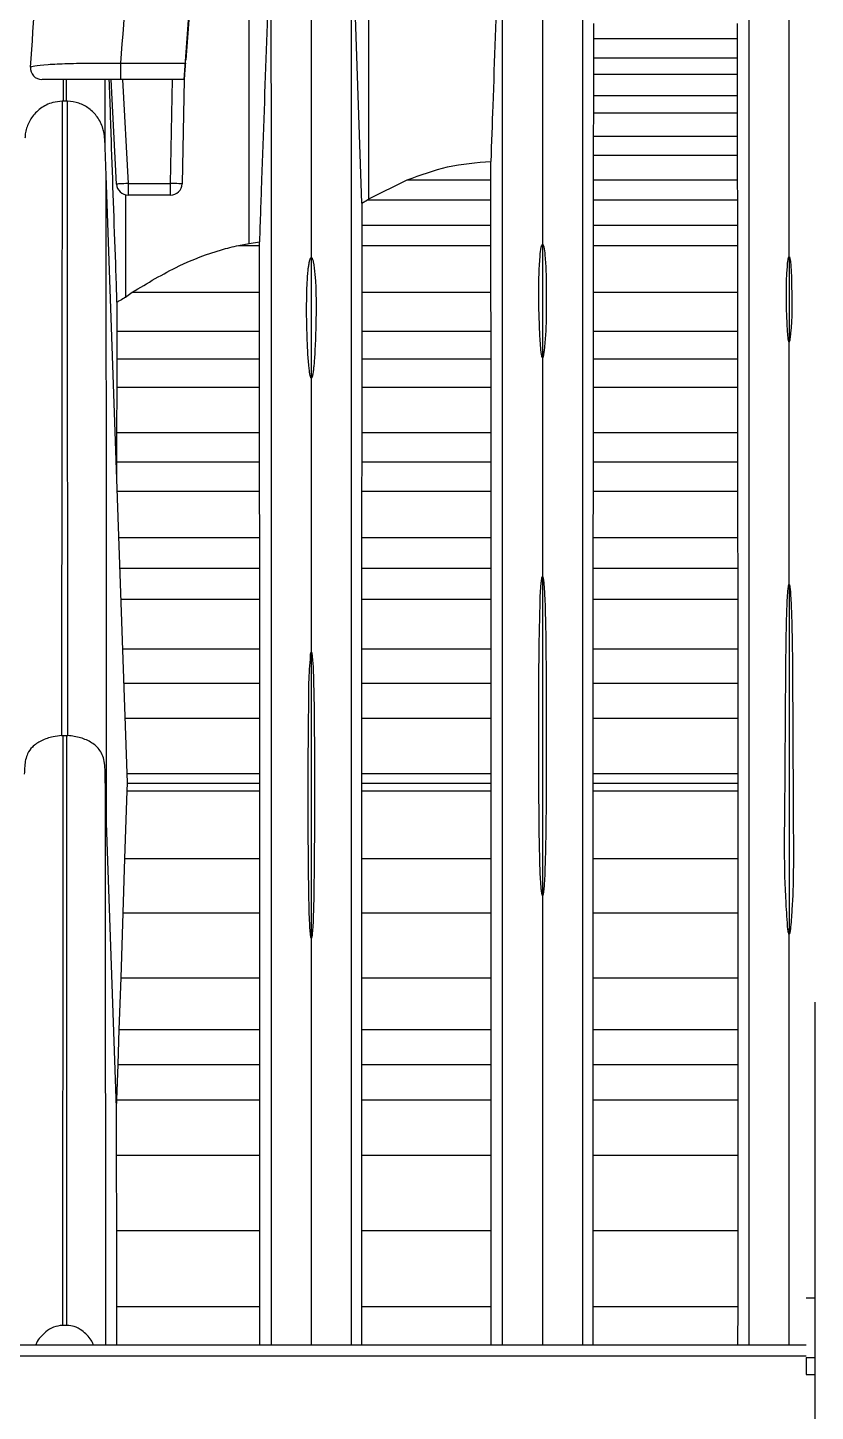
# Model space of a CAD drawing. Extents: x 9.3 to 87.2, y 1.1 to 68.8.
# Drawn here: x 36.818 to 37.841, y 61.045 to 62.841 of the extents above; entities that cross this region are included whole.
import ezdxf

# ---------------------------------------------------------------- set-up
doc = ezdxf.new("R2010")
doc.units = 0
doc.header["$MEASUREMENT"] = 0
doc.layers.add('OBJECT', color=7, linetype='CONTINUOUS')

msp = doc.modelspace()

# ---------------------------------------------------------------- linework, layer by layer
at = {"layer": 'OBJECT'}
for p, q in [((37.0215, 62.7738), (37.0524, 63.1972)), ((37.0524, 63.1961), (37.0237, 62.7992)), ((37.2613, 62.6188), (37.2613, 63.1198)), ((37.1058, 62.5609), (37.1058, 63.0598)), ((37.2521, 62.6135), (37.2385, 63.0025)), ((37.5526, 62.8463), (37.5526, 62.8272)), ((37.7397, 62.8272), (37.7397, 62.8463)), ((37.5526, 62.8272), (37.5526, 62.8017)), ((37.5526, 62.8272), (37.7397, 62.8272)), ((37.7397, 62.8017), (37.7397, 62.8272)), ((37.5526, 62.8017), (37.5526, 62.7809)), ((37.5526, 62.8017), (37.7397, 62.8017)), ((37.7397, 62.7809), (37.7397, 62.8017)), ((36.9391, 62.7952), (36.9391, 62.7738)), ((36.9391, 62.7952), (37.0231, 62.7952)), ((37.5526, 62.7809), (37.5525, 62.7531)), ((37.5526, 62.7809), (37.7397, 62.7809)), ((37.7397, 62.7531), (37.7397, 62.7809)), ((36.8644, 62.7738), (36.8644, 62.7458)), ((36.9186, 62.7738), (36.9187, 62.6847)), ((36.9338, 62.638), (36.9267, 62.7738)), ((37.0215, 62.7738), (36.9391, 62.7738)), ((36.9417, 62.7738), (36.9488, 62.6388)), ((37.0038, 62.6388), (37.0065, 62.7738)), ((37.0215, 62.7738), (37.0188, 62.6385)), ((36.8648, 62.7458), (36.8631, 62.7458)), ((36.8683, 62.7458), (36.8648, 62.7458)), ((36.87, 62.7458), (36.8683, 62.7458)), ((37.5525, 62.7531), (37.5525, 62.7304)), ((37.5525, 62.7531), (37.7397, 62.7531)), ((37.7397, 62.7304), (37.7397, 62.7531)), ((37.5525, 62.7304), (37.5524, 62.7003)), ((37.5525, 62.7304), (37.7397, 62.7304)), ((37.7397, 62.7003), (37.7397, 62.7304)), ((36.9182, 62.6976), (36.9199, 62.6492)), ((37.5524, 62.7003), (37.5524, 62.6758)), ((37.5524, 62.7003), (37.7397, 62.7003)), ((37.7397, 62.6758), (37.7397, 62.7003)), ((37.5524, 62.6758), (37.5524, 62.6435)), ((37.5524, 62.6758), (37.7397, 62.6758)), ((37.7397, 62.6435), (37.7397, 62.6758)), ((37.4195, 62.6435), (37.4194, 62.6674)), ((36.9199, 62.6492), (36.9474, 61.8608)), ((36.9488, 62.6388), (36.9488, 62.6238)), ((36.9488, 62.6388), (37.0038, 62.6388)), ((37.0038, 62.6238), (37.0038, 62.6388)), ((37.2613, 62.6188), (37.3107, 62.6435)), ((37.3107, 62.6435), (37.4195, 62.6435)), ((37.4195, 62.6178), (37.4195, 62.6435)), ((37.5524, 62.6435), (37.5524, 62.6178)), ((37.5524, 62.6435), (37.7397, 62.6435)), ((37.7398, 62.6178), (37.7397, 62.6435)), ((36.9455, 62.6242), (36.9455, 62.4913)), ((37.0038, 62.6238), (36.9488, 62.6238)), ((37.2521, 62.6135), (37.2595, 62.6178)), ((37.2595, 62.6178), (37.2613, 62.6188)), ((37.2595, 62.6178), (37.4195, 62.6178)), ((37.4195, 62.5848), (37.4195, 62.6178)), ((37.5524, 62.6178), (37.5524, 62.5848)), ((37.5524, 62.6178), (37.7398, 62.6178)), ((37.7398, 62.5848), (37.7398, 62.6178)), ((37.2521, 62.6135), (37.2521, 62.5848)), ((37.2521, 62.5848), (37.2521, 62.5585)), ((37.2521, 62.5848), (37.4195, 62.5848)), ((37.4195, 62.5585), (37.4195, 62.5848)), ((37.5524, 62.5848), (37.5524, 62.5585)), ((37.5524, 62.5848), (37.7398, 62.5848)), ((37.7398, 62.5585), (37.7398, 62.5848)), ((37.1058, 62.5609), (37.1192, 62.5632)), ((37.1192, 62.5585), (37.1192, 62.5632)), ((37.092, 62.5585), (37.1058, 62.5609)), ((37.092, 62.5585), (37.1192, 62.5585)), ((37.1193, 62.4976), (37.1192, 62.5585)), ((37.2521, 62.5585), (37.252, 62.4976)), ((37.2521, 62.5585), (37.4195, 62.5585)), ((37.4196, 62.4976), (37.4195, 62.5585)), ((37.4865, 62.5598), (37.4865, 62.4128)), ((37.5524, 62.5585), (37.5523, 62.4976)), ((37.5524, 62.5585), (37.7398, 62.5585)), ((37.7399, 62.4976), (37.7398, 62.5585)), ((37.1865, 62.5426), (37.1865, 62.3863)), ((37.8065, 62.5438), (37.8065, 62.4331)), ((36.9455, 62.4913), (36.9542, 62.4976)), ((36.9542, 62.4976), (37.1193, 62.4976)), ((37.1194, 62.4473), (37.1193, 62.4976)), ((37.252, 62.4976), (37.2519, 62.4473)), ((37.252, 62.4976), (37.4196, 62.4976)), ((37.4197, 62.4473), (37.4196, 62.4976)), ((37.5523, 62.4976), (37.5522, 62.4473)), ((37.5523, 62.4976), (37.7399, 62.4976)), ((37.74, 62.4473), (37.7399, 62.4976)), ((36.9343, 62.485), (36.9342, 62.4473)), ((36.9342, 62.4473), (36.9342, 62.4112)), ((36.9342, 62.4473), (37.1194, 62.4473)), ((37.1194, 62.4112), (37.1194, 62.4473)), ((37.2519, 62.4473), (37.2519, 62.4112)), ((37.2519, 62.4473), (37.4197, 62.4473)), ((37.4197, 62.4112), (37.4197, 62.4473)), ((37.5522, 62.4473), (37.5522, 62.4112)), ((37.5522, 62.4473), (37.74, 62.4473)), ((37.74, 62.4112), (37.74, 62.4473)), ((36.9342, 62.4112), (36.9341, 62.3744)), ((36.9342, 62.4112), (37.1194, 62.4112)), ((37.1194, 62.3744), (37.1194, 62.4112)), ((37.2519, 62.4112), (37.2519, 62.3744)), ((37.2519, 62.4112), (37.4197, 62.4112)), ((37.4197, 62.3744), (37.4197, 62.4112)), ((37.5522, 62.4112), (37.5522, 62.3744)), ((37.5522, 62.4112), (37.74, 62.4112)), ((37.74, 62.3744), (37.74, 62.4112)), ((36.9341, 62.3744), (36.9339, 62.3158)), ((36.9341, 62.3744), (37.1194, 62.3744)), ((37.1194, 62.3158), (37.1194, 62.3744)), ((37.2519, 62.3744), (37.2519, 62.3158)), ((37.2519, 62.3744), (37.4197, 62.3744)), ((37.4197, 62.3158), (37.4197, 62.3744)), ((37.5522, 62.3744), (37.5521, 62.3158)), ((37.5522, 62.3744), (37.74, 62.3744)), ((37.7401, 62.3158), (37.74, 62.3744)), ((36.9339, 62.3158), (36.9337, 62.2777)), ((36.9339, 62.3158), (37.1194, 62.3158)), ((37.1194, 62.2777), (37.1194, 62.3158)), ((37.2519, 62.3158), (37.2519, 62.2777)), ((37.2519, 62.3158), (37.4197, 62.3158)), ((37.4197, 62.2777), (37.4197, 62.3158)), ((37.5521, 62.3158), (37.5521, 62.2777)), ((37.5521, 62.3158), (37.7401, 62.3158)), ((37.7401, 62.2777), (37.7401, 62.3158)), ((36.9337, 62.2777), (36.9337, 62.2559)), ((36.9337, 62.2777), (37.1194, 62.2777)), ((37.1194, 62.2397), (37.1194, 62.2777)), ((37.2519, 62.2777), (37.2518, 62.2397)), ((37.2519, 62.2777), (37.4197, 62.2777)), ((37.4198, 62.2397), (37.4197, 62.2777)), ((37.5521, 62.2777), (37.5521, 62.2397)), ((37.5521, 62.2777), (37.7401, 62.2777)), ((37.7401, 62.2397), (37.7401, 62.2777)), ((36.9342, 62.2397), (37.1194, 62.2397)), ((37.1195, 62.1795), (37.1194, 62.2397)), ((37.2518, 62.2397), (37.2517, 62.1795)), ((37.2518, 62.2397), (37.4198, 62.2397)), ((37.4199, 62.1795), (37.4198, 62.2397)), ((37.5521, 62.2397), (37.552, 62.1795)), ((37.5521, 62.2397), (37.7401, 62.2397)), ((37.7402, 62.1795), (37.7401, 62.2397)), ((36.9363, 62.1795), (37.1195, 62.1795)), ((37.1196, 62.1398), (37.1195, 62.1795)), ((37.2517, 62.1795), (37.2516, 62.1398)), ((37.2517, 62.1795), (37.4199, 62.1795)), ((37.4199, 62.1398), (37.4199, 62.1795)), ((37.552, 62.1795), (37.5519, 62.1398)), ((37.552, 62.1795), (37.7402, 62.1795)), ((37.7403, 62.1398), (37.7402, 62.1795)), ((36.9377, 62.1398), (37.1196, 62.1398)), ((37.1196, 62.0993), (37.1196, 62.1398)), ((37.2516, 62.1398), (37.2516, 62.0993)), ((37.2516, 62.1398), (37.4199, 62.1398)), ((37.42, 62.0993), (37.4199, 62.1398)), ((37.5519, 62.1398), (37.5519, 62.0993)), ((37.5519, 62.1398), (37.7403, 62.1398)), ((37.7403, 62.0993), (37.7403, 62.1398)), ((37.4865, 62.1286), (37.4865, 61.7149)), ((37.8065, 62.1183), (37.8065, 61.6706)), ((36.9391, 62.0993), (37.1196, 62.0993)), ((37.1197, 62.0351), (37.1196, 62.0993)), ((37.2516, 62.0993), (37.2516, 62.0351)), ((37.2516, 62.0993), (37.42, 62.0993)), ((37.42, 62.0351), (37.42, 62.0993)), ((37.5519, 62.0993), (37.5518, 62.0351)), ((37.5519, 62.0993), (37.7403, 62.0993)), ((37.7404, 62.0351), (37.7403, 62.0993)), ((36.9414, 62.0351), (37.1197, 62.0351)), ((37.1197, 61.9903), (37.1197, 62.0351)), ((37.1865, 62.0307), (37.1865, 61.6595)), ((37.2516, 62.0351), (37.2515, 61.9903)), ((37.2516, 62.0351), (37.42, 62.0351)), ((37.42, 61.9903), (37.42, 62.0351)), ((37.5518, 62.0351), (37.5518, 61.9903)), ((37.5518, 62.0351), (37.7404, 62.0351)), ((37.7404, 61.9903), (37.7404, 62.0351)), ((36.9429, 61.9903), (37.1197, 61.9903)), ((37.1197, 61.945), (37.1197, 61.9903)), ((37.2515, 61.9903), (37.2515, 61.945)), ((37.2515, 61.9903), (37.42, 61.9903)), ((37.42, 61.945), (37.42, 61.9903)), ((37.5518, 61.9903), (37.5518, 61.945)), ((37.5518, 61.9903), (37.7404, 61.9903)), ((37.7404, 61.945), (37.7404, 61.9903)), ((36.9445, 61.945), (37.1197, 61.945)), ((37.1197, 61.8733), (37.1197, 61.945)), ((37.2515, 61.945), (37.2515, 61.8733)), ((37.2515, 61.945), (37.42, 61.945)), ((37.42, 61.8733), (37.42, 61.945)), ((37.5518, 61.945), (37.5518, 61.8733)), ((37.5518, 61.945), (37.7404, 61.945)), ((37.7404, 61.8733), (37.7404, 61.945)), ((36.8624, 61.9225), (36.864, 61.9226)), ((36.864, 61.9226), (36.8691, 61.9226)), ((36.8691, 61.9226), (36.8707, 61.9225)), ((36.947, 61.8733), (37.1197, 61.8733)), ((37.1197, 61.8607), (37.1197, 61.8733)), ((37.2515, 61.8733), (37.2515, 61.8607)), ((37.2515, 61.8733), (37.42, 61.8733)), ((37.42, 61.8607), (37.42, 61.8733)), ((37.5518, 61.8733), (37.5518, 61.8607)), ((37.5518, 61.8733), (37.7404, 61.8733)), ((37.7404, 61.8607), (37.7404, 61.8733)), ((36.9471, 61.8508), (36.9443, 61.7628)), ((36.9474, 61.8607), (36.9471, 61.8508)), ((36.9471, 61.8508), (37.1197, 61.8508)), ((36.9474, 61.8608), (36.9474, 61.8607)), ((36.9474, 61.8607), (37.1197, 61.8607)), ((37.1197, 61.8508), (37.1197, 61.8607)), ((37.1197, 61.7628), (37.1197, 61.8508)), ((37.2515, 61.8607), (37.2515, 61.8508)), ((37.2515, 61.8607), (37.42, 61.8607)), ((37.2515, 61.8508), (37.2515, 61.7628)), ((37.2515, 61.8508), (37.42, 61.8508)), ((37.42, 61.8508), (37.42, 61.8607)), ((37.42, 61.7628), (37.42, 61.8508)), ((37.5518, 61.8607), (37.5518, 61.8508)), ((37.5518, 61.8607), (37.7404, 61.8607)), ((37.5518, 61.8508), (37.5518, 61.7628)), ((37.5518, 61.8508), (37.7404, 61.8508)), ((37.7404, 61.8508), (37.7404, 61.8607)), ((37.7404, 61.7628), (37.7404, 61.8508)), ((36.9205, 61.8089), (36.9334, 61.4391)), ((36.9443, 61.7628), (36.942, 61.6923)), ((36.9443, 61.7628), (37.1197, 61.7628)), ((37.1197, 61.6923), (37.1197, 61.7628)), ((37.2515, 61.7628), (37.2515, 61.6923)), ((37.2515, 61.7628), (37.42, 61.7628)), ((37.42, 61.6923), (37.42, 61.7628)), ((37.5518, 61.7628), (37.5518, 61.6923)), ((37.5518, 61.7628), (37.7404, 61.7628)), ((37.7404, 61.6923), (37.7404, 61.7628)), ((36.942, 61.6923), (36.9392, 61.6079)), ((36.942, 61.6923), (37.1197, 61.6923)), ((37.1197, 61.6079), (37.1197, 61.6923)), ((37.2515, 61.6923), (37.2515, 61.6079)), ((37.2515, 61.6923), (37.42, 61.6923)), ((37.42, 61.6079), (37.42, 61.6923)), ((37.5518, 61.6923), (37.5518, 61.6079)), ((37.5518, 61.6923), (37.7404, 61.6923)), ((37.7404, 61.6079), (37.7404, 61.6923)), ((37.8065, 61.6706), (37.8065, 61.6647)), ((36.9392, 61.6079), (36.9369, 61.5408)), ((36.9392, 61.6079), (37.1197, 61.6079)), ((37.1197, 61.5408), (37.1197, 61.6079)), ((37.2515, 61.6079), (37.2515, 61.5408)), ((37.2515, 61.6079), (37.42, 61.6079)), ((37.42, 61.5408), (37.42, 61.6079)), ((37.5518, 61.6079), (37.5518, 61.5408)), ((37.5518, 61.6079), (37.7404, 61.6079)), ((37.7404, 61.5408), (37.7404, 61.6079)), ((37.8405, 60.8763), (37.8405, 61.5763)), ((36.9369, 61.5408), (36.9354, 61.4954)), ((36.9369, 61.5408), (37.1197, 61.5408)), ((37.1197, 61.4954), (37.1197, 61.5408)), ((37.2515, 61.5408), (37.2516, 61.4954)), ((37.2515, 61.5408), (37.42, 61.5408)), ((37.42, 61.4954), (37.42, 61.5408)), ((37.5518, 61.5408), (37.5518, 61.4954)), ((37.5518, 61.5408), (37.7404, 61.5408)), ((37.7403, 61.4954), (37.7404, 61.5408)), ((36.9354, 61.4954), (36.9338, 61.4497)), ((36.9354, 61.4954), (37.1197, 61.4954)), ((37.1197, 61.4497), (37.1197, 61.4954)), ((37.2516, 61.4954), (37.2516, 61.4497)), ((37.2516, 61.4954), (37.42, 61.4954)), ((37.42, 61.4497), (37.42, 61.4954)), ((37.5518, 61.4954), (37.5518, 61.4497)), ((37.5518, 61.4954), (37.7403, 61.4954)), ((37.7403, 61.4497), (37.7403, 61.4954)), ((36.9338, 61.4497), (36.9334, 61.4391)), ((36.9338, 61.4497), (37.1197, 61.4497)), ((37.1197, 61.3777), (37.1197, 61.4497)), ((37.2516, 61.4497), (37.2516, 61.3777)), ((37.2516, 61.4497), (37.42, 61.4497)), ((37.42, 61.3777), (37.42, 61.4497)), ((37.5518, 61.4497), (37.5519, 61.3777)), ((37.5518, 61.4497), (37.7403, 61.4497)), ((37.7403, 61.3777), (37.7403, 61.4497)), ((36.9334, 61.4391), (36.9334, 61.3777)), ((36.9334, 61.3777), (36.9335, 61.28)), ((36.9334, 61.3777), (37.1197, 61.3777)), ((37.1196, 61.28), (37.1197, 61.3777)), ((37.2516, 61.3777), (37.2516, 61.28)), ((37.2516, 61.3777), (37.42, 61.3777)), ((37.42, 61.28), (37.42, 61.3777)), ((37.5519, 61.3777), (37.5519, 61.28)), ((37.5519, 61.3777), (37.7403, 61.3777)), ((37.7403, 61.28), (37.7403, 61.3777)), ((36.9335, 61.28), (36.9335, 61.1813)), ((36.9335, 61.28), (37.1196, 61.28)), ((37.1196, 61.1813), (37.1196, 61.28)), ((37.2516, 61.28), (37.2516, 61.1813)), ((37.2516, 61.28), (37.42, 61.28)), ((37.4199, 61.1813), (37.42, 61.28)), ((37.5519, 61.28), (37.5519, 61.1813)), ((37.5519, 61.28), (37.7403, 61.28)), ((37.7403, 61.1813), (37.7403, 61.28)), ((36.9335, 61.1813), (36.9335, 61.1318)), ((36.9335, 61.1813), (37.1196, 61.1813)), ((37.1196, 61.1318), (37.1196, 61.1813)), ((37.2516, 61.1813), (37.2516, 61.1318)), ((37.2516, 61.1813), (37.4199, 61.1813)), ((37.4199, 61.1318), (37.4199, 61.1813)), ((37.5519, 61.1813), (37.5519, 61.1318)), ((37.5519, 61.1813), (37.7403, 61.1813)), ((37.7402, 61.1318), (37.7403, 61.1813)), ((37.8285, 61.1926), (37.8405, 61.1926)), ((36.8694, 61.1569), (36.8637, 61.1569)), ((36.3398, 61.1318), (37.8285, 61.1318)), ((37.8285, 61.1168), (36.3334, 61.1168)), ((37.8285, 61.1152), (37.8285, 61.093)), ((37.8285, 61.1152), (37.8405, 61.1152)), ((37.8285, 61.093), (37.8405, 61.093))]:
    msp.add_line(p, q, dxfattribs=at)
at = {"layer": 'OBJECT', "flags": 128}
for points in [[(37.0231, 62.7952), (37.0372, 62.9944), (37.0512, 63.1915)], [(37.0231, 62.7952), (37.0229, 62.7926), (37.0227, 62.7899), (37.0225, 62.7872), (37.0223, 62.7845), (37.0221, 62.7819), (37.022, 62.7796), (37.0218, 62.7776), (37.0217, 62.776), (37.0216, 62.7748), (37.0216, 62.7741), (37.0215, 62.7738)], [(36.9488, 62.6388), (36.9459, 62.6387), (36.9431, 62.6385), (36.9405, 62.6384), (36.9382, 62.6383), (36.9364, 62.6382), (36.935, 62.6381), (36.9341, 62.638), (36.9338, 62.638)], [(37.0188, 62.6385), (37.0185, 62.6385), (37.0177, 62.6385), (37.0163, 62.6386), (37.0144, 62.6386), (37.0122, 62.6387), (37.0096, 62.6387), (37.0068, 62.6388), (37.0038, 62.6388)]]:
    msp.add_lwpolyline(points, dxfattribs=at)
at = {"layer": 'OBJECT'}
for centre, radius, start, end in [((36.837, 62.7888), 0.015, 175.4402, 270.0026), ((36.9488, 62.6388), 0.015, 183, 270), ((37.0038, 62.6388), 0.015, 270, 358.8542), ((37.8065, 61.5892), 0.0815, 89.9997, 91.1507), ((37.8065, 61.5891), 0.0815, 88.8496, 90)]:
    msp.add_arc(centre, radius, start, end, dxfattribs=at)
for points, knots in [([(37.0323, 64.3261), (37.026, 64.2047), (37.0133, 63.962), (36.9913, 63.5834), (36.9668, 63.1955), (36.9484, 62.9286), (36.9391, 62.7952)], [0, 0, 0, 0, 0.2490046, 0.498009, 0.7490044, 1, 1, 1, 1]), ([(36.8221, 62.7897), (36.8307, 62.9121), (36.8477, 63.1573), (36.8707, 63.5185), (36.892, 63.876), (36.9043, 64.1082), (36.9105, 64.2244)], [0, 0, 0, 0, 0.246209, 0.492852, 0.746189, 1, 1, 1, 1]), ([(37.5385, 63.4117), (37.5385, 63.397), (37.5385, 63.3681), (37.5385, 63.2838), (37.5385, 63.1722), (37.5385, 63.0422), (37.5384, 62.9158), (37.5384, 62.7666), (37.5384, 62.5878), (37.5384, 62.3862), (37.5384, 62.1383), (37.5383, 61.8291), (37.5383, 61.4776), (37.5383, 61.2389), (37.5383, 61.1318)], [0, 0, 0, 0, 0.081177, 0.159217, 0.232708, 0.300406, 0.362349, 0.419558, 0.50233, 0.578909, 0.650985, 0.773644, 0.898475, 1, 1, 1, 1]), ([(37.8065, 62.5438), (37.8065, 62.6107), (37.8065, 62.7487), (37.8065, 62.941), (37.8065, 63.1095), (37.8065, 63.2537), (37.8065, 63.3566), (37.8065, 63.4034), (37.8065, 63.4238)], [0, 0, 0, 0, 0.174448, 0.360152, 0.555224, 0.71356, 0.874716, 1, 1, 1, 1]), ([(37.7548, 61.1318), (37.7548, 61.208), (37.7548, 61.3879), (37.7548, 61.6579), (37.7547, 61.9422), (37.7547, 62.2183), (37.7547, 62.4569), (37.7547, 62.6681), (37.7547, 62.8466), (37.7547, 63.016), (37.7546, 63.1761), (37.7546, 63.3101), (37.7546, 63.3701), (37.7546, 63.4003)], [0, 0, 0, 0, 0.0779324, 0.1841076, 0.2853084, 0.3870545, 0.4945699, 0.5699279, 0.6498512, 0.733699, 0.8206808, 0.9096796, 1, 1, 1, 1]), ([(37.4346, 63.0975), (37.4304, 62.9783), (37.4253, 62.8349), (37.4203, 62.6916), (37.4194, 62.6674)], [0, 0, 0, 0, 0.831752, 1, 1, 1, 1]), ([(37.4348, 61.1318), (37.4348, 61.2089), (37.4348, 61.3908), (37.4347, 61.6638), (37.4347, 61.9515), (37.4347, 62.1949), (37.4347, 62.4006), (37.4347, 62.5764), (37.4347, 62.757), (37.4346, 62.9339), (37.4346, 63.041), (37.4346, 63.0975)], [0, 0, 0, 0, 0.099873, 0.2355, 0.365637, 0.497369, 0.584163, 0.675797, 0.773785, 0.880649, 1, 1, 1, 1]), ([(37.1346, 63.0025), (37.1304, 62.8829), (37.1253, 62.7365), (37.1201, 62.5901), (37.1192, 62.5632)], [0, 0, 0, 0, 0.816742, 1, 1, 1, 1]), ([(37.1348, 61.1318), (37.1348, 61.2012), (37.1348, 61.369), (37.1347, 61.6248), (37.1347, 61.9), (37.1347, 62.1502), (37.1347, 62.3793), (37.1347, 62.595), (37.1346, 62.8139), (37.1346, 62.9377), (37.1346, 63.0025)], [0, 0, 0, 0, 0.094349, 0.228152, 0.359405, 0.493317, 0.604407, 0.724289, 0.855845, 1, 1, 1, 1]), ([(37.2385, 63.0025), (37.2384, 62.9474), (37.2384, 62.8413), (37.2384, 62.6597), (37.2384, 62.4738), (37.2384, 62.2942), (37.2384, 62.1152), (37.2384, 61.857), (37.2383, 61.534), (37.2383, 61.257), (37.2383, 61.1318)], [0, 0, 0, 0, 0.1231871, 0.2372436, 0.3425464, 0.4403868, 0.5328925, 0.6220179, 0.8291035, 1, 1, 1, 1]), ([(37.1865, 62.9363), (37.1865, 62.9012), (37.1865, 62.8327), (37.1865, 62.7027), (37.1865, 62.6024), (37.1865, 62.5426)], [0, 0, 0, 0, 0.297548, 0.581289, 1, 1, 1, 1]), ([(37.4865, 62.9029), (37.4865, 62.8406), (37.4865, 62.7328), (37.4865, 62.6111), (37.4865, 62.5598)], [0, 0, 0, 0, 0.578266, 1, 1, 1, 1]), ([(36.8221, 62.7897), (36.823, 62.7904), (36.8247, 62.7917), (36.8429, 62.7934), (36.8691, 62.7946), (36.9021, 62.7952), (36.9268, 62.7952), (36.9391, 62.7952)], [0, 0, 0, 0, 0.225227, 0.430495, 0.622122, 0.810754, 1, 1, 1, 1]), ([(36.9391, 62.7738), (36.9283, 62.7738), (36.9067, 62.7738), (36.8778, 62.7738), (36.855, 62.7738), (36.8392, 62.7738), (36.8378, 62.7738), (36.8371, 62.7738)], [0, 0, 0, 0, 0.187396, 0.374662, 0.566016, 0.772373, 1, 1, 1, 1]), ([(36.8687, 62.7458), (36.8687, 62.7458), (36.8687, 62.756), (36.8687, 62.7649), (36.8687, 62.7738)], [0, 0, 0, 0, 0.000068, 1, 1, 1, 1]), ([(36.9343, 62.485), (36.9339, 62.4983), (36.9316, 62.565), (36.9282, 62.6613), (36.9254, 62.7442), (36.9244, 62.7738)], [0, 0, 0, 0, 0.138387, 0.691943, 1, 1, 1, 1]), ([(36.8631, 62.7458), (36.859, 62.7453), (36.8488, 62.7442), (36.8345, 62.7368), (36.8231, 62.7249), (36.8175, 62.7134), (36.8153, 62.7038), (36.815, 62.6994), (36.8149, 62.6976)], [0, 0, 0, 0, 0.158488, 0.39541, 0.621022, 0.826457, 0.925172, 1, 1, 1, 1]), ([(36.8631, 62.7458), (36.8631, 62.7166), (36.863, 62.5705), (36.8628, 62.2967), (36.8624, 62.0533), (36.8624, 61.9226), (36.8624, 61.9226)], [0, 0, 0, 0, 0.10881, 0.544285, 0.999997, 1, 1, 1, 1]), ([(36.9182, 62.6976), (36.9182, 62.698), (36.9181, 62.7), (36.9176, 62.7044), (36.9154, 62.7139), (36.9097, 62.7253), (36.8987, 62.7364), (36.8852, 62.7439), (36.8751, 62.7452), (36.87, 62.7458)], [0, 0, 0, 0, 0.018056, 0.083661, 0.166714, 0.400676, 0.607754, 0.803657, 1, 1, 1, 1]), ([(36.8707, 61.9226), (36.8707, 61.9226), (36.8707, 61.985), (36.8704, 62.1524), (36.8702, 62.4298), (36.8701, 62.6404), (36.87, 62.7458)], [0, 0, 0, 0, 0.0000027, 0.2177034, 0.6086179, 1, 1, 1, 1]), ([(37.3107, 62.6435), (37.3283, 62.65), (37.3648, 62.6633), (37.4008, 62.666), (37.4194, 62.6674)], [0, 0, 0, 0, 0.481268, 1, 1, 1, 1]), ([(36.9199, 62.6492), (36.9199, 62.6492), (36.9199, 62.5101), (36.9202, 62.3056), (36.9204, 62.0224), (36.9205, 61.8813), (36.9205, 61.8089), (36.9205, 61.8089)], [0, 0, 0, 0, 0.000002, 0.499459, 0.749669, 0.999997, 1, 1, 1, 1]), ([(36.9542, 62.4976), (36.9739, 62.5096), (37.0099, 62.5314), (37.0592, 62.5506), (37.0846, 62.5567), (37.092, 62.5585)], [0, 0, 0, 0, 0.461655, 0.844129, 1, 1, 1, 1]), ([(37.4865, 62.4128), (37.4865, 62.4128), (37.4865, 62.4128), (37.4865, 62.4128), (37.4864, 62.4128), (37.4863, 62.4128), (37.4862, 62.413), (37.486, 62.4134), (37.4856, 62.4148), (37.4847, 62.4199), (37.4836, 62.4326), (37.4821, 62.4599), (37.4815, 62.4986), (37.4821, 62.5332), (37.4841, 62.5533), (37.4853, 62.5582), (37.486, 62.5594), (37.4863, 62.5597), (37.4864, 62.5598), (37.4865, 62.5598), (37.4865, 62.5598)], [0, 0, 0, 0, 0.000012, 0.000139, 0.000413, 0.0008, 0.002038, 0.004501, 0.009419, 0.029084, 0.107719, 0.26497, 0.579487, 0.894186, 0.972942, 0.992717, 0.997725, 0.998892, 0.999519, 1, 1, 1, 1]), ([(37.4865, 62.5598), (37.4866, 62.5598), (37.4867, 62.5598), (37.4868, 62.5597), (37.4871, 62.5594), (37.4877, 62.5584), (37.4888, 62.5539), (37.4909, 62.536), (37.4916, 62.4913), (37.4917, 62.4477), (37.488, 62.4171), (37.4874, 62.4143), (37.487, 62.4131), (37.4868, 62.4129), (37.4867, 62.4128), (37.4866, 62.4128), (37.4866, 62.4128), (37.4865, 62.4128), (37.4865, 62.4128)], [0, 0, 0, 0, 0.000513, 0.001164, 0.002396, 0.006863, 0.024578, 0.095126, 0.377004, 0.940608, 0.975824, 0.993443, 0.997857, 0.998962, 0.999517, 0.999719, 0.99998, 1, 1, 1, 1]), ([(37.1865, 62.3863), (37.1865, 62.3863), (37.1864, 62.3863), (37.1863, 62.3864), (37.1861, 62.3866), (37.1856, 62.3876), (37.1845, 62.3916), (37.1825, 62.4079), (37.1811, 62.4353), (37.1803, 62.4674), (37.1805, 62.4924), (37.1811, 62.5091), (37.1818, 62.5202), (37.1825, 62.5277), (37.1832, 62.5327), (37.1837, 62.536), (37.1842, 62.5383), (37.1847, 62.5398), (37.185, 62.5408), (37.1853, 62.5414), (37.1856, 62.5419), (37.1858, 62.5422), (37.1861, 62.5424), (37.1863, 62.5426), (37.1864, 62.5426), (37.1865, 62.5426), (37.1865, 62.5426)], [0, 0, 0, 0, 0.000356, 0.000824, 0.001692, 0.005417, 0.020123, 0.078685, 0.312698, 0.538974, 0.690535, 0.792087, 0.860163, 0.905823, 0.93647, 0.957062, 0.970917, 0.980259, 0.986579, 0.990876, 0.993818, 0.995856, 0.998017, 0.998883, 0.999604, 1, 1, 1, 1]), ([(37.1865, 62.5426), (37.1866, 62.5426), (37.1867, 62.5426), (37.1869, 62.5425), (37.1874, 62.5421), (37.1883, 62.5404), (37.1901, 62.5332), (37.1929, 62.5041), (37.1929, 62.4689), (37.1918, 62.434), (37.191, 62.4183), (37.1903, 62.4077), (37.1896, 62.4006), (37.1891, 62.3958), (37.1886, 62.3926), (37.1882, 62.3905), (37.1879, 62.3891), (37.1877, 62.3881), (37.1874, 62.3875), (37.1873, 62.3871), (37.1871, 62.3868), (37.187, 62.3866), (37.1868, 62.3864), (37.1867, 62.3863), (37.1866, 62.3863), (37.1866, 62.3863), (37.1865, 62.3863)], [0, 0, 0, 0, 0.000658, 0.001513, 0.003102, 0.009913, 0.036809, 0.143917, 0.571944, 0.713076, 0.807599, 0.870901, 0.913299, 0.941705, 0.960746, 0.97352, 0.982099, 0.987873, 0.991769, 0.99441, 0.996212, 0.997455, 0.998733, 0.999253, 0.999696, 1, 1, 1, 1]), ([(37.8065, 62.4331), (37.8065, 62.4331), (37.8065, 62.4331), (37.8064, 62.4331), (37.8063, 62.4332), (37.8061, 62.4337), (37.8056, 62.4357), (37.8046, 62.4438), (37.803, 62.4761), (37.8025, 62.5097), (37.8048, 62.5378), (37.8056, 62.5419), (37.8059, 62.5431), (37.8062, 62.5436), (37.8064, 62.5437), (37.8065, 62.5438), (37.8065, 62.5438), (37.8065, 62.5438), (37.8065, 62.5438)], [0, 0, 0, 0, 0.000253, 0.000582, 0.001195, 0.003824, 0.014206, 0.055547, 0.220735, 0.881572, 0.964154, 0.984801, 0.995139, 0.997727, 0.999028, 0.999567, 0.99982, 1, 1, 1, 1]), ([(37.8065, 62.5438), (37.8066, 62.5438), (37.8066, 62.5438), (37.8067, 62.5438), (37.8069, 62.5436), (37.8073, 62.5428), (37.8081, 62.5396), (37.8094, 62.5267), (37.81, 62.4946), (37.8105, 62.4619), (37.8077, 62.4384), (37.8075, 62.4344), (37.8067, 62.4332), (37.8066, 62.4331), (37.8066, 62.4331), (37.8066, 62.4331), (37.8065, 62.4331), (37.8065, 62.4331)], [0, 0, 0, 0, 0.000404, 0.000925, 0.001901, 0.006178, 0.023062, 0.090313, 0.359053, 0.89639, 0.963543, 0.997175, 0.998773, 0.99941, 0.999635, 0.99991, 1, 1, 1, 1]), ([(36.9455, 62.4913), (36.9432, 62.4898), (36.9397, 62.4874), (36.9357, 62.4856), (36.9343, 62.485)], [0, 0, 0, 0, 0.652091, 1, 1, 1, 1]), ([(37.8065, 62.1183), (37.8065, 62.1776), (37.8065, 62.285), (37.8065, 62.3873), (37.8065, 62.4331)], [0, 0, 0, 0, 0.5516486, 1, 1, 1, 1]), ([(37.4865, 62.4128), (37.4865, 62.3602), (37.4865, 62.2677), (37.4865, 62.1706), (37.4865, 62.1286)], [0, 0, 0, 0, 0.5678069, 1, 1, 1, 1]), ([(37.1865, 62.3863), (37.1865, 62.3207), (37.1865, 62.2056), (37.1865, 62.0833), (37.1865, 62.0307)], [0, 0, 0, 0, 0.570137, 1, 1, 1, 1]), ([(37.4865, 61.7149), (37.4865, 61.7149), (37.4865, 61.7149), (37.4864, 61.7149), (37.4863, 61.7151), (37.486, 61.7157), (37.4854, 61.7184), (37.4842, 61.7295), (37.4823, 61.7738), (37.4817, 61.8829), (37.4812, 61.9982), (37.4832, 62.0871), (37.4839, 62.1134), (37.4854, 62.1243), (37.4857, 62.1275), (37.4863, 62.1285), (37.4864, 62.1286), (37.4865, 62.1286), (37.4865, 62.1286), (37.4865, 62.1286)], [0, 0, 0, 0, 0.0000918, 0.0002132, 0.0004375, 0.0012193, 0.0049865, 0.019957, 0.079767, 0.3189407, 0.7971679, 0.9168457, 0.9766886, 0.9916508, 0.9991483, 0.9996178, 0.9998545, 0.999953, 1, 1, 1, 1]), ([(37.4865, 62.1286), (37.4865, 62.1286), (37.4866, 62.1286), (37.4866, 62.1286), (37.4867, 62.1286), (37.4867, 62.1285), (37.4868, 62.1284), (37.4869, 62.1282), (37.4871, 62.1278), (37.4877, 62.1255), (37.4887, 62.1154), (37.4901, 62.0896), (37.4916, 62.002), (37.4914, 61.8867), (37.4909, 61.7767), (37.489, 61.7303), (37.4878, 61.7187), (37.4871, 61.7158), (37.4868, 61.7151), (37.4867, 61.7149), (37.4866, 61.7149), (37.4866, 61.7149), (37.4865, 61.7149)], [0, 0, 0, 0, 0.000034, 0.000095, 0.000216, 0.000365, 0.000685, 0.001002, 0.001923, 0.003764, 0.01849, 0.077369, 0.195114, 0.665634, 0.916259, 0.978931, 0.994615, 0.998554, 0.999551, 0.999782, 0.999905, 1, 1, 1, 1]), ([(37.8049, 61.6706), (37.8041, 61.6821), (37.7998, 61.7396), (37.8017, 61.8667), (37.8018, 61.997), (37.8034, 62.0855), (37.8048, 62.1085), (37.8054, 62.1151), (37.806, 62.1175), (37.8062, 62.118), (37.8063, 62.1182), (37.8064, 62.1183), (37.8065, 62.1183), (37.8065, 62.1183), (37.8065, 62.1183), (37.8065, 62.1183)], [0, 0, 0, 0, 0.0753734, 0.376432, 0.837708, 0.9531372, 0.9819956, 0.9964303, 0.9982346, 0.9991377, 0.9995897, 0.9998168, 0.9999314, 0.9999758, 1, 1, 1, 1]), ([(37.8065, 62.1183), (37.8065, 62.1183), (37.8066, 62.1183), (37.8066, 62.1183), (37.8066, 62.1183), (37.8067, 62.1183), (37.8068, 62.1182), (37.8069, 62.1179), (37.8072, 62.1171), (37.8075, 62.1153), (37.808, 62.1118), (37.8085, 62.1047), (37.8105, 62.0663), (37.8112, 61.9644), (37.8118, 61.8315), (37.8124, 61.7216), (37.8089, 61.6791), (37.8082, 61.6706)], [0, 0, 0, 0, 0.000004, 0.000043, 0.000132, 0.000204, 0.000423, 0.000858, 0.002599, 0.006075, 0.013025, 0.026924, 0.054721, 0.277103, 0.7219, 0.944334, 1, 1, 1, 1]), ([(37.1865, 61.6595), (37.1865, 61.6595), (37.1865, 61.6595), (37.1865, 61.6595), (37.1863, 61.6596), (37.1861, 61.6601), (37.1857, 61.6621), (37.1848, 61.6702), (37.1834, 61.7024), (37.1825, 61.782), (37.1822, 61.8785), (37.1832, 61.9614), (37.1834, 62.0028), (37.1855, 62.0216), (37.1855, 62.0292), (37.1864, 62.0306), (37.1864, 62.0307), (37.1865, 62.0307), (37.1865, 62.0307), (37.1865, 62.0307), (37.1865, 62.0307)], [0, 0, 0, 0, 0.000074, 0.000169, 0.000348, 0.001121, 0.004172, 0.016323, 0.064876, 0.259041, 0.647344, 0.841485, 0.938556, 0.987097, 0.999253, 0.999633, 0.999824, 0.999893, 0.999963, 1, 1, 1, 1]), ([(37.1865, 62.0307), (37.1866, 62.0307), (37.1866, 62.0307), (37.1866, 62.0307), (37.1867, 62.0306), (37.187, 62.0301), (37.1874, 62.0282), (37.1883, 62.0204), (37.1898, 61.9889), (37.1907, 61.9106), (37.1907, 61.8126), (37.19, 61.7256), (37.1891, 61.6849), (37.188, 61.6676), (37.1875, 61.6625), (37.187, 61.6604), (37.1868, 61.6598), (37.1867, 61.6596), (37.1866, 61.6595), (37.1866, 61.6595), (37.1866, 61.6595), (37.1865, 61.6595), (37.1865, 61.6595)], [0, 0, 0, 0, 0.000076, 0.000176, 0.000361, 0.001009, 0.00413, 0.016532, 0.066082, 0.264225, 0.660486, 0.858604, 0.957666, 0.982432, 0.994818, 0.997915, 0.999468, 0.999733, 0.999823, 0.999913, 0.999966, 1, 1, 1, 1]), ([(36.8624, 61.9225), (36.8588, 61.922), (36.8496, 61.9209), (36.836, 61.9162), (36.8248, 61.9087), (36.8185, 61.9), (36.8156, 61.8912), (36.8143, 61.8819), (36.8142, 61.8758), (36.8141, 61.8724)], [0, 0, 0, 0, 0.132474, 0.329582, 0.525438, 0.670843, 0.771974, 0.87275, 1, 1, 1, 1]), ([(36.8624, 61.9226), (36.8624, 61.9226), (36.8624, 61.9226), (36.8624, 61.9225), (36.8624, 61.9225)], [0, 0, 0, 0, 0.030106, 1, 1, 1, 1]), ([(36.864, 61.9226), (36.864, 61.8977), (36.864, 61.7736), (36.8639, 61.5813), (36.8638, 61.3494), (36.8637, 61.2191), (36.8637, 61.1569)], [0, 0, 0, 0, 0.101586, 0.508022, 0.765103, 1, 1, 1, 1]), ([(36.8694, 61.1569), (36.8694, 61.2048), (36.8693, 61.3612), (36.8692, 61.6195), (36.8691, 61.8215), (36.8691, 61.9226)], [0, 0, 0, 0, 0.180796, 0.589987, 1, 1, 1, 1]), ([(36.8707, 61.9225), (36.8707, 61.9225), (36.8707, 61.9226), (36.8707, 61.9226), (36.8707, 61.9226)], [0, 0, 0, 0, 0.969894, 1, 1, 1, 1]), ([(36.919, 61.8724), (36.919, 61.8735), (36.9189, 61.878), (36.9184, 61.8859), (36.9164, 61.8958), (36.9115, 61.9052), (36.9021, 61.9135), (36.8874, 61.9201), (36.8762, 61.9217), (36.8707, 61.9225)], [0, 0, 0, 0, 0.040977, 0.172111, 0.285128, 0.396955, 0.598361, 0.799168, 1, 1, 1, 1]), ([(36.919, 61.8724), (36.919, 61.8656), (36.919, 61.8587), (36.919, 61.8516), (36.919, 61.8516)], [0, 0, 0, 0, 0.999918, 1, 1, 1, 1]), ([(36.9205, 61.8089), (36.9203, 61.8173), (36.9197, 61.8389), (36.9193, 61.8597), (36.919, 61.8724)], [0, 0, 0, 0, 0.387466, 1, 1, 1, 1]), ([(36.919, 61.8516), (36.919, 61.8516), (36.919, 61.7323), (36.9192, 61.53), (36.9193, 61.2886), (36.9193, 61.1759), (36.9193, 61.1318)], [0, 0, 0, 0, 0.000003, 0.548311, 0.823253, 1, 1, 1, 1]), ([(37.4865, 61.7149), (37.4865, 61.6023), (37.4865, 61.4117), (37.4865, 61.213), (37.4865, 61.1318)], [0, 0, 0, 0, 0.590953, 1, 1, 1, 1]), ([(37.8065, 61.6647), (37.8065, 61.6647), (37.8065, 61.6647), (37.8064, 61.6648), (37.8062, 61.6649), (37.8058, 61.6658), (37.8053, 61.6677), (37.8051, 61.6695), (37.8049, 61.6706)], [0, 0, 0, 0, 0.008152, 0.01895, 0.038891, 0.124454, 0.462158, 1, 1, 1, 1]), ([(37.8082, 61.6706), (37.8081, 61.67), (37.8079, 61.6688), (37.8077, 61.6674), (37.8074, 61.6665), (37.8073, 61.6659), (37.8071, 61.6655), (37.807, 61.6652), (37.8069, 61.665), (37.8068, 61.6648), (37.8067, 61.6648), (37.8066, 61.6647), (37.8066, 61.6647), (37.8065, 61.6647)], [0, 0, 0, 0, 0.326158, 0.544988, 0.692102, 0.791242, 0.858308, 0.903966, 0.935333, 0.96621, 0.979398, 0.992715, 1, 1, 1, 1]), ([(37.1865, 61.6595), (37.1865, 61.5562), (37.1865, 61.3835), (37.1865, 61.204), (37.1865, 61.1318)], [0, 0, 0, 0, 0.598067, 1, 1, 1, 1]), ([(37.8065, 61.1318), (37.8065, 61.2283), (37.8065, 61.4091), (37.8065, 61.5834), (37.8065, 61.6647)], [0, 0, 0, 0, 0.533753, 1, 1, 1, 1]), ([(36.8637, 61.1569), (36.8597, 61.1564), (36.8517, 61.1554), (36.8399, 61.1472), (36.8319, 61.1391), (36.8293, 61.1325), (36.829, 61.1318)], [0, 0, 0, 0, 0.265329, 0.528516, 0.947304, 1, 1, 1, 1]), ([(36.904, 61.1318), (36.9029, 61.1338), (36.8992, 61.1409), (36.8908, 61.1493), (36.8796, 61.1559), (36.8727, 61.1566), (36.8694, 61.1569)], [0, 0, 0, 0, 0.149468, 0.535756, 0.783393, 1, 1, 1, 1])]:
    msp.add_open_spline(points, degree=3, knots=knots, dxfattribs=at)

doc.saveas('drawing.dxf')
